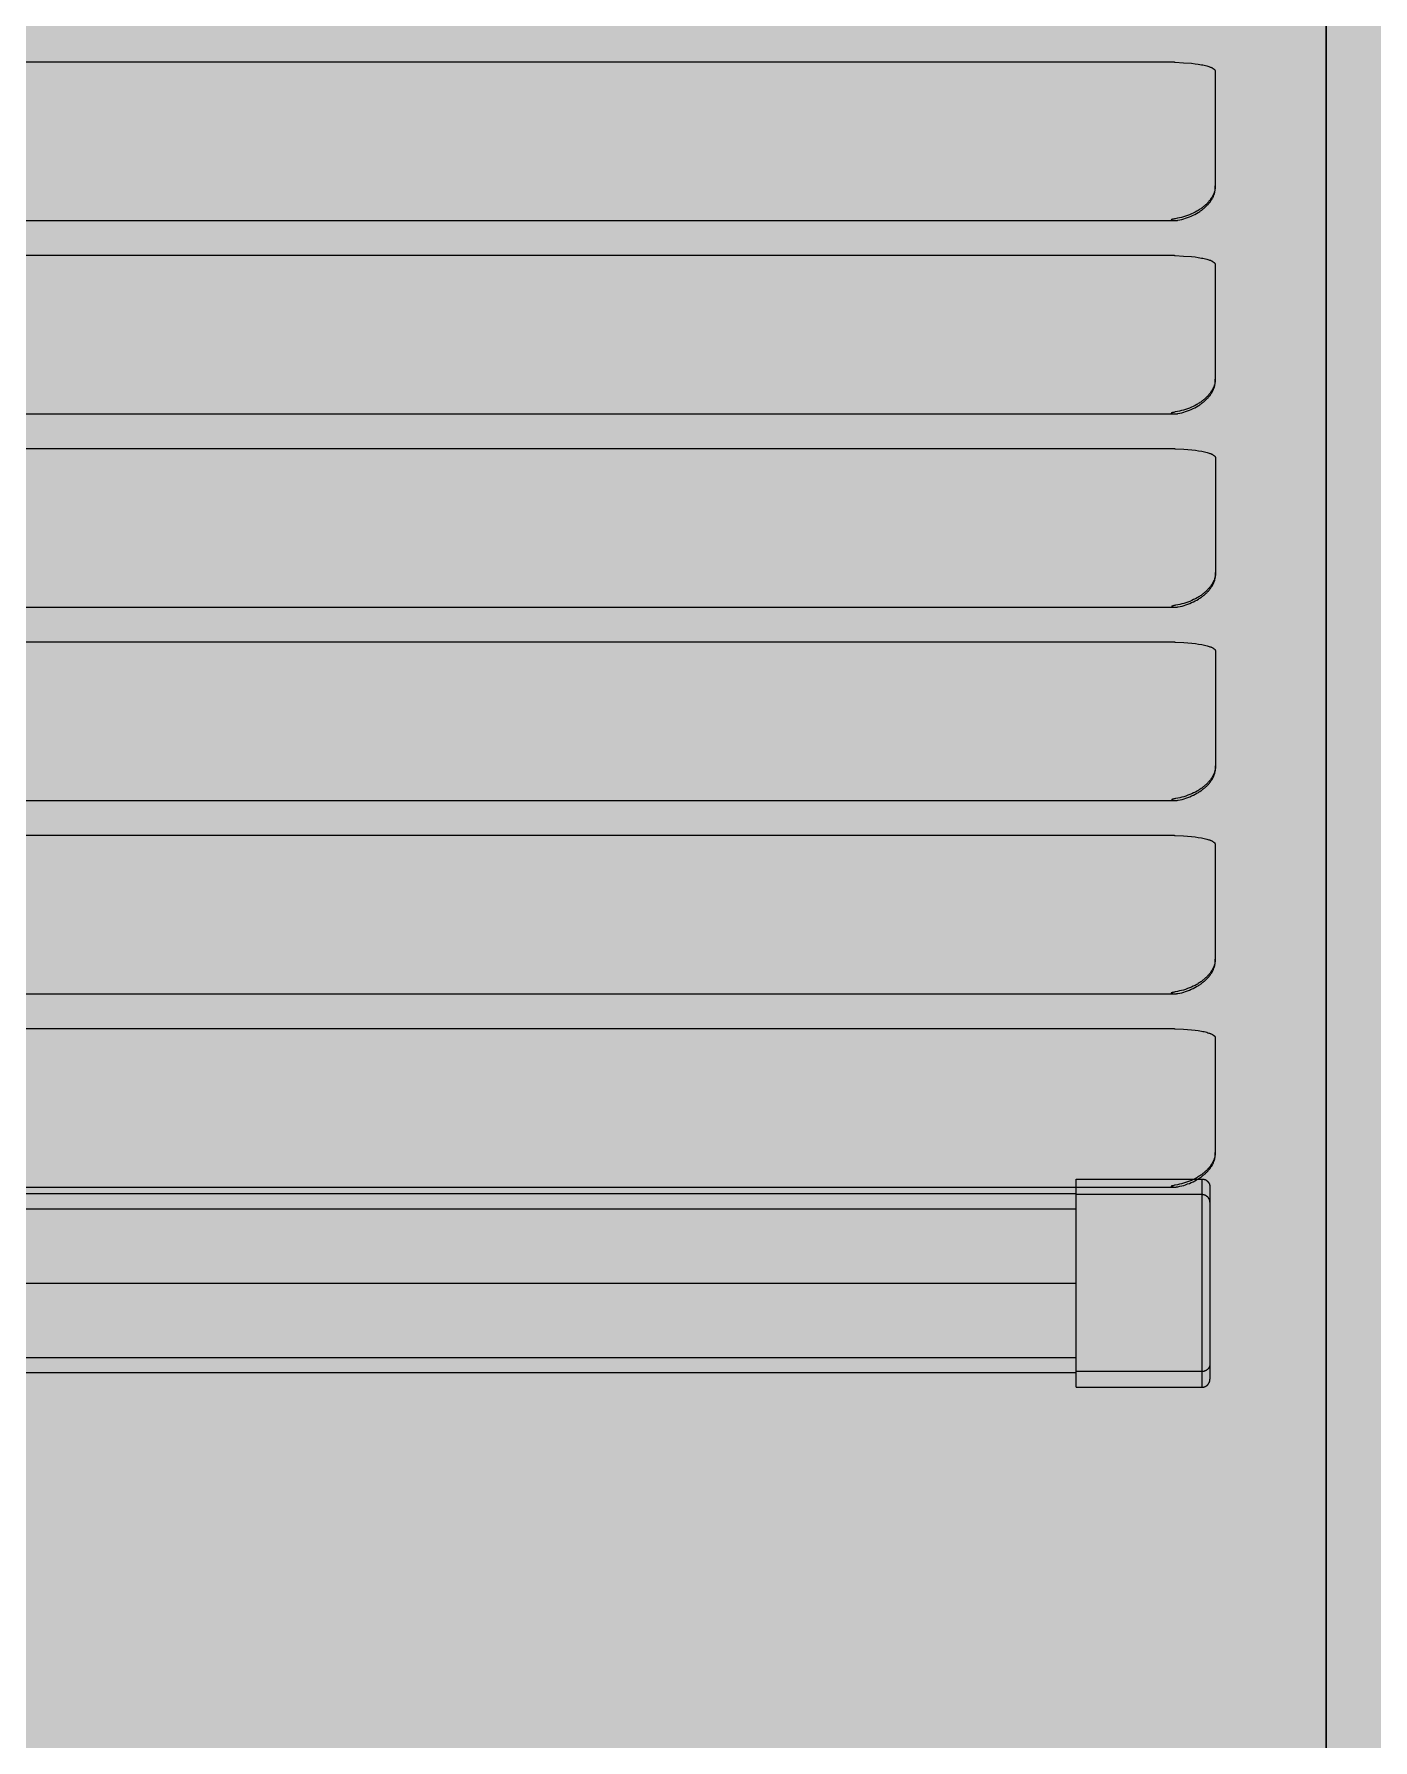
# Model space of a CAD drawing. Header units: millimetres. Extents: x 126 to 12547, y 1644 to 26714.
# Drawn here: x 1131.2 to 1217.8, y 25243.9 to 25354.2 of the extents above; entities that cross this region are included whole.
import ezdxf

# ---------------------------------------------------------------- set-up
doc = ezdxf.new("R2010")
doc.units = ezdxf.units.MM
doc.linetypes.add('CONTINUA', pattern=[0])
doc.layers.add('cono piramide', color=4, linetype='Continuous')
for name, color, linetype, lineweight in [('F_ARREDI_pareti', 1, 'Continuous', 0), ('F_INFISSI', 4, 'Continuous', 5), ('F_MINERAL WALL', 6, 'Continuous', 5), ('F_Tendaggio', 252, 'Continuous', 5), ('F_VETRO', 140, 'Continuous', 5)]:
    doc.layers.add(name, color=color, linetype=linetype, lineweight=lineweight)

# ---------------------------------------------------------------- blocks, each defined once
blk = doc.blocks.new('TENDAGGIO_infisso piccolo_prospetto_fronte')
at = {"layer": 'F_Tendaggio'}
for points in [[(734793.8, 513449.82), (734687.56, 513449.82)], [(734793.8, 513449.82), (734793.84, 513449.82), (734794.37, 513449.79), (734794.89, 513449.75), (734795.12, 513449.72), (734795.33, 513449.69), (734795.53, 513449.66), (734795.63, 513449.64), (734795.72, 513449.62), (734795.8, 513449.6), (734795.88, 513449.58), (734795.95, 513449.56), (734796.02, 513449.54), (734796.06, 513449.53), (734796.09, 513449.51), (734796.12, 513449.5), (734796.15, 513449.49), (734796.17, 513449.48), (734796.2, 513449.47), (734796.23, 513449.45), (734796.25, 513449.44), (734796.27, 513449.43), (734796.28, 513449.42), (734796.29, 513449.41), (734796.3, 513449.41), (734796.31, 513449.4), (734796.32, 513449.39), (734796.33, 513449.38), (734796.34, 513449.38), (734796.35, 513449.37), (734796.35, 513449.36), (734796.36, 513449.36), (734796.37, 513449.35), (734796.37, 513449.34), (734796.38, 513449.33), (734796.39, 513449.33), (734796.39, 513449.32), (734796.4, 513449.31), (734796.4, 513449.31), (734796.4, 513449.31), (734796.41, 513449.3), (734796.41, 513449.3), (734796.41, 513449.29), (734796.41, 513449.29), (734796.41, 513449.29), (734796.42, 513449.28), (734796.42, 513449.28), (734796.42, 513449.27), (734796.42, 513449.27), (734796.42, 513449.27), (734796.42, 513449.26), (734796.42, 513449.26), (734796.43, 513449.26), (734796.43, 513449.25), (734796.43, 513449.25), (734796.43, 513449.24), (734796.43, 513449.24), (734796.43, 513449.24), (734796.43, 513449.23), (734796.43, 513449.23), (734796.43, 513449.22), (734796.43, 513449.22), (734796.43, 513449.22), (734796.43, 513449.21), (734796.43, 513449.21), (734796.43, 513441.86), (734796.43, 513441.82), (734796.43, 513441.77), (734796.43, 513441.73), (734796.42, 513441.68), (734796.42, 513441.64), (734796.41, 513441.6), (734796.4, 513441.55), (734796.39, 513441.51), (734796.37, 513441.47), (734796.36, 513441.42), (734796.35, 513441.38), (734796.33, 513441.34), (734796.31, 513441.29), (734796.29, 513441.25), (734796.27, 513441.21), (734796.25, 513441.16), (734796.23, 513441.12), (734796.2, 513441.08), (734796.17, 513441.04), (734796.15, 513441), (734796.12, 513440.95), (734796.09, 513440.91), (734796.06, 513440.87), (734796.02, 513440.83), (734795.99, 513440.79), (734795.95, 513440.75), (734795.92, 513440.71), (734795.88, 513440.67), (734795.84, 513440.63), (734795.8, 513440.6), (734795.76, 513440.56), (734795.72, 513440.52), (734795.67, 513440.49), (734795.63, 513440.45), (734795.58, 513440.41), (734795.53, 513440.38), (734795.49, 513440.34), (734795.44, 513440.31), (734795.39, 513440.28), (734795.33, 513440.24), (734795.28, 513440.21), (734795.23, 513440.18), (734795.12, 513440.12), (734795, 513440.06), (734794.89, 513440.01), (734794.76, 513439.96), (734794.63, 513439.91), (734794.51, 513439.86), (734794.38, 513439.82), (734794.24, 513439.79), (734794.11, 513439.75), (734793.98, 513439.73), (734793.84, 513439.7)], [(734793.58, 513439.62), (734793.58, 513439.62), (734793.58, 513439.62), (734793.58, 513439.62), (734793.58, 513439.62), (734793.58, 513439.62), (734793.58, 513439.62), (734793.58, 513439.62), (734793.58, 513439.62), (734793.58, 513439.62), (734793.58, 513439.62), (734793.58, 513439.62), (734793.58, 513439.62), (734793.58, 513439.62), (734793.58, 513439.62), (734793.58, 513439.62), (734793.58, 513439.62), (734793.58, 513439.62), (734793.58, 513439.61), (734793.58, 513439.61), (734793.58, 513439.61), (734793.58, 513439.61), (734793.58, 513439.61), (734793.58, 513439.61), (734793.58, 513439.61), (734793.58, 513439.61), (734793.58, 513439.61), (734793.58, 513439.61), (734793.58, 513439.61), (734793.58, 513439.61), (734793.58, 513439.61), (734793.58, 513439.61), (734793.59, 513439.61), (734793.59, 513439.61), (734793.59, 513439.61), (734793.59, 513439.61), (734793.59, 513439.61), (734793.59, 513439.61), (734793.59, 513439.61), (734793.59, 513439.61), (734793.59, 513439.61), (734793.59, 513439.61), (734793.59, 513439.61), (734793.59, 513439.61), (734793.59, 513439.61), (734793.59, 513439.61), (734793.59, 513439.6), (734793.59, 513439.6), (734793.6, 513439.6), (734793.6, 513439.6), (734793.6, 513439.6), (734793.6, 513439.6), (734793.61, 513439.6), (734793.63, 513439.59), (734793.64, 513439.59), (734793.65, 513439.59), (734793.66, 513439.59), (734793.68, 513439.58), (734793.69, 513439.58), (734793.73, 513439.58), (734793.75, 513439.58), (734793.78, 513439.58), (734793.8, 513439.58), (734793.83, 513439.58), (734793.85, 513439.58), (734793.88, 513439.58), (734793.9, 513439.58), (734793.93, 513439.58), (734793.95, 513439.59), (734793.98, 513439.59), (734794, 513439.6), (734794.13, 513439.62), (734794.26, 513439.65), (734794.39, 513439.69), (734794.51, 513439.73), (734794.64, 513439.77), (734794.76, 513439.82), (734794.88, 513439.87), (734795, 513439.93), (734795.11, 513439.98), (734795.22, 513440.04), (734795.32, 513440.1), (734795.37, 513440.13), (734795.42, 513440.16), (734795.47, 513440.2), (734795.52, 513440.23), (734795.56, 513440.26), (734795.61, 513440.3), (734795.65, 513440.33), (734795.69, 513440.37), (734795.74, 513440.4), (734795.78, 513440.44), (734795.82, 513440.48), (734795.85, 513440.51), (734795.89, 513440.55), (734795.93, 513440.59), (734795.96, 513440.63), (734796, 513440.66), (734796.03, 513440.7), (734796.06, 513440.74), (734796.09, 513440.78), (734796.12, 513440.82), (734796.15, 513440.86), (734796.17, 513440.9), (734796.2, 513440.94), (734796.22, 513440.98), (734796.25, 513441.02), (734796.27, 513441.06), (734796.29, 513441.1), (734796.31, 513441.15), (734796.32, 513441.19), (734796.34, 513441.23), (734796.35, 513441.27), (734796.37, 513441.31), (734796.38, 513441.35), (734796.39, 513441.39), (734796.4, 513441.43), (734796.41, 513441.48), (734796.42, 513441.52), (734796.42, 513441.56), (734796.43, 513441.6), (734796.43, 513441.64), (734796.43, 513441.68), (734796.43, 513441.82)], [(734793.84, 513439.7), (734793.79, 513439.69), (734793.74, 513439.68), (734793.7, 513439.67), (734793.67, 513439.67), (734793.65, 513439.66), (734793.64, 513439.65), (734793.63, 513439.65), (734793.62, 513439.65), (734793.62, 513439.65), (734793.61, 513439.64), (734793.61, 513439.64), (734793.61, 513439.64), (734793.6, 513439.64), (734793.6, 513439.64), (734793.6, 513439.64), (734793.6, 513439.64), (734793.59, 513439.63), (734793.59, 513439.63), (734793.59, 513439.63), (734793.59, 513439.63), (734793.59, 513439.63), (734793.59, 513439.63), (734793.59, 513439.63), (734793.59, 513439.63), (734793.59, 513439.63), (734793.59, 513439.63), (734793.59, 513439.63), (734793.59, 513439.63), (734793.59, 513439.63), (734793.59, 513439.63), (734793.58, 513439.63), (734793.58, 513439.63), (734793.58, 513439.63), (734793.58, 513439.62), (734793.58, 513439.62), (734793.58, 513439.62), (734793.58, 513439.62), (734793.58, 513439.62), (734793.58, 513439.62), (734793.58, 513439.62), (734793.58, 513439.62), (734793.58, 513439.62), (734793.58, 513439.62), (734793.58, 513439.62), (734793.58, 513439.62), (734793.58, 513439.62), (734793.58, 513439.62), (734793.58, 513439.62), (734793.58, 513439.62), (734793.58, 513439.62), (734793.58, 513439.62), (734793.58, 513439.62), (734793.58, 513439.62), (734793.58, 513439.62), (734793.58, 513439.62), (734793.58, 513439.62)], [(734687.45, 513439.58), (734793.8, 513439.58)], [(734793.8, 513437.32), (734687.56, 513437.32)], [(734793.8, 513437.32), (734793.84, 513437.32), (734794.37, 513437.29), (734794.89, 513437.25), (734795.12, 513437.23), (734795.33, 513437.2), (734795.53, 513437.16), (734795.63, 513437.14), (734795.72, 513437.13), (734795.8, 513437.11), (734795.88, 513437.09), (734795.95, 513437.06), (734796.02, 513437.04), (734796.06, 513437.03), (734796.09, 513437.02), (734796.12, 513437.01), (734796.15, 513436.99), (734796.17, 513436.98), (734796.2, 513436.97), (734796.23, 513436.95), (734796.25, 513436.94), (734796.27, 513436.93), (734796.28, 513436.92), (734796.29, 513436.91), (734796.3, 513436.91), (734796.31, 513436.9), (734796.32, 513436.89), (734796.33, 513436.89), (734796.34, 513436.88), (734796.35, 513436.87), (734796.35, 513436.87), (734796.36, 513436.86), (734796.37, 513436.85), (734796.37, 513436.84), (734796.38, 513436.84), (734796.39, 513436.83), (734796.39, 513436.82), (734796.4, 513436.82), (734796.4, 513436.81), (734796.4, 513436.81), (734796.41, 513436.8), (734796.41, 513436.8), (734796.41, 513436.8), (734796.41, 513436.79), (734796.41, 513436.79), (734796.42, 513436.79), (734796.42, 513436.78), (734796.42, 513436.78), (734796.42, 513436.77), (734796.42, 513436.77), (734796.42, 513436.77), (734796.42, 513436.76), (734796.43, 513436.76), (734796.43, 513436.75), (734796.43, 513436.75), (734796.43, 513436.75), (734796.43, 513436.74), (734796.43, 513436.74), (734796.43, 513436.74), (734796.43, 513436.73), (734796.43, 513436.73), (734796.43, 513436.72), (734796.43, 513436.72), (734796.43, 513436.72), (734796.43, 513436.71), (734796.43, 513429.36), (734796.43, 513429.32), (734796.43, 513429.27), (734796.43, 513429.23), (734796.42, 513429.19), (734796.42, 513429.14), (734796.41, 513429.1), (734796.4, 513429.06), (734796.39, 513429.01), (734796.37, 513428.97), (734796.36, 513428.93), (734796.35, 513428.88), (734796.33, 513428.84), (734796.31, 513428.8), (734796.29, 513428.75), (734796.27, 513428.71), (734796.25, 513428.67), (734796.23, 513428.62), (734796.2, 513428.58), (734796.17, 513428.54), (734796.15, 513428.5), (734796.12, 513428.46), (734796.09, 513428.42), (734796.06, 513428.37), (734796.02, 513428.33), (734795.99, 513428.29), (734795.95, 513428.25), (734795.92, 513428.21), (734795.88, 513428.18), (734795.84, 513428.14), (734795.8, 513428.1), (734795.76, 513428.06), (734795.72, 513428.02), (734795.67, 513427.99), (734795.63, 513427.95), (734795.58, 513427.92), (734795.53, 513427.88), (734795.49, 513427.85), (734795.44, 513427.81), (734795.39, 513427.78), (734795.33, 513427.75), (734795.28, 513427.72), (734795.23, 513427.68), (734795.12, 513427.62), (734795, 513427.57), (734794.89, 513427.51), (734794.76, 513427.46), (734794.63, 513427.41), (734794.51, 513427.37), (734794.38, 513427.33), (734794.24, 513427.29), (734794.11, 513427.26), (734793.98, 513427.23), (734793.84, 513427.21)], [(734793.58, 513427.12), (734793.58, 513427.12), (734793.58, 513427.12), (734793.58, 513427.12), (734793.58, 513427.12), (734793.58, 513427.12), (734793.58, 513427.12), (734793.58, 513427.12), (734793.58, 513427.12), (734793.58, 513427.12), (734793.58, 513427.12), (734793.58, 513427.12), (734793.58, 513427.12), (734793.58, 513427.12), (734793.58, 513427.12), (734793.58, 513427.12), (734793.58, 513427.12), (734793.58, 513427.12), (734793.58, 513427.12), (734793.58, 513427.12), (734793.58, 513427.12), (734793.58, 513427.12), (734793.58, 513427.12), (734793.58, 513427.12), (734793.58, 513427.12), (734793.58, 513427.12), (734793.58, 513427.12), (734793.58, 513427.12), (734793.58, 513427.11), (734793.58, 513427.11), (734793.58, 513427.11), (734793.58, 513427.11), (734793.59, 513427.11), (734793.59, 513427.11), (734793.59, 513427.11), (734793.59, 513427.11), (734793.59, 513427.11), (734793.59, 513427.11), (734793.59, 513427.11), (734793.59, 513427.11), (734793.59, 513427.11), (734793.59, 513427.11), (734793.59, 513427.11), (734793.59, 513427.11), (734793.59, 513427.11), (734793.59, 513427.11), (734793.59, 513427.11), (734793.59, 513427.11), (734793.6, 513427.11), (734793.6, 513427.11), (734793.6, 513427.1), (734793.6, 513427.1), (734793.61, 513427.1), (734793.63, 513427.1), (734793.64, 513427.09), (734793.65, 513427.09), (734793.66, 513427.09), (734793.68, 513427.09), (734793.69, 513427.09), (734793.73, 513427.08), (734793.75, 513427.08), (734793.78, 513427.08), (734793.8, 513427.08), (734793.83, 513427.08), (734793.85, 513427.08), (734793.88, 513427.08), (734793.9, 513427.08), (734793.93, 513427.09), (734793.95, 513427.09), (734793.98, 513427.09), (734794, 513427.1), (734794.13, 513427.13), (734794.26, 513427.16), (734794.39, 513427.19), (734794.51, 513427.23), (734794.64, 513427.28), (734794.76, 513427.32), (734794.88, 513427.37), (734795, 513427.43), (734795.11, 513427.48), (734795.22, 513427.54), (734795.32, 513427.6), (734795.37, 513427.63), (734795.42, 513427.67), (734795.47, 513427.7), (734795.52, 513427.73), (734795.56, 513427.77), (734795.61, 513427.8), (734795.65, 513427.83), (734795.69, 513427.87), (734795.74, 513427.91), (734795.78, 513427.94), (734795.82, 513427.98), (734795.85, 513428.02), (734795.89, 513428.05), (734795.93, 513428.09), (734795.96, 513428.13), (734796, 513428.17), (734796.03, 513428.21), (734796.06, 513428.24), (734796.09, 513428.28), (734796.12, 513428.32), (734796.15, 513428.36), (734796.17, 513428.4), (734796.2, 513428.44), (734796.22, 513428.48), (734796.25, 513428.53), (734796.27, 513428.57), (734796.29, 513428.61), (734796.31, 513428.65), (734796.32, 513428.69), (734796.34, 513428.73), (734796.35, 513428.77), (734796.37, 513428.81), (734796.38, 513428.85), (734796.39, 513428.9), (734796.4, 513428.94), (734796.41, 513428.98), (734796.42, 513429.02), (734796.42, 513429.06), (734796.43, 513429.1), (734796.43, 513429.14), (734796.43, 513429.19), (734796.43, 513429.32)], [(734687.45, 513427.08), (734793.8, 513427.08)], [(734793.84, 513427.21), (734793.79, 513427.19), (734793.74, 513427.18), (734793.7, 513427.17), (734793.67, 513427.17), (734793.65, 513427.16), (734793.64, 513427.16), (734793.63, 513427.15), (734793.62, 513427.15), (734793.62, 513427.15), (734793.61, 513427.15), (734793.61, 513427.15), (734793.61, 513427.14), (734793.6, 513427.14), (734793.6, 513427.14), (734793.6, 513427.14), (734793.6, 513427.14), (734793.59, 513427.14), (734793.59, 513427.14), (734793.59, 513427.14), (734793.59, 513427.13), (734793.59, 513427.13), (734793.59, 513427.13), (734793.59, 513427.13), (734793.59, 513427.13), (734793.59, 513427.13), (734793.59, 513427.13), (734793.59, 513427.13), (734793.59, 513427.13), (734793.59, 513427.13), (734793.59, 513427.13), (734793.58, 513427.13), (734793.58, 513427.13), (734793.58, 513427.13), (734793.58, 513427.13), (734793.58, 513427.13), (734793.58, 513427.13), (734793.58, 513427.13), (734793.58, 513427.13), (734793.58, 513427.13), (734793.58, 513427.13), (734793.58, 513427.13), (734793.58, 513427.13), (734793.58, 513427.13), (734793.58, 513427.12), (734793.58, 513427.12), (734793.58, 513427.12), (734793.58, 513427.12), (734793.58, 513427.12), (734793.58, 513427.12), (734793.58, 513427.12), (734793.58, 513427.12), (734793.58, 513427.12), (734793.58, 513427.12), (734793.58, 513427.12), (734793.58, 513427.12), (734793.58, 513427.12)], [(734793.82, 513424.82), (734687.58, 513424.82)], [(734793.82, 513424.82), (734793.86, 513424.82), (734794.39, 513424.8), (734794.91, 513424.75), (734795.14, 513424.73), (734795.35, 513424.7), (734795.55, 513424.67), (734795.65, 513424.65), (734795.74, 513424.63), (734795.82, 513424.61), (734795.9, 513424.59), (734795.97, 513424.57), (734796.04, 513424.54), (734796.08, 513424.53), (734796.11, 513424.52), (734796.14, 513424.51), (734796.17, 513424.5), (734796.19, 513424.48), (734796.22, 513424.47), (734796.25, 513424.46), (734796.27, 513424.44), (734796.29, 513424.43), (734796.3, 513424.42), (734796.31, 513424.42), (734796.32, 513424.41), (734796.33, 513424.4), (734796.34, 513424.4), (734796.35, 513424.39), (734796.36, 513424.38), (734796.37, 513424.38), (734796.37, 513424.37), (734796.38, 513424.36), (734796.39, 513424.35), (734796.4, 513424.35), (734796.4, 513424.34), (734796.41, 513424.33), (734796.41, 513424.33), (734796.42, 513424.32), (734796.42, 513424.31), (734796.42, 513424.31), (734796.43, 513424.31), (734796.43, 513424.3), (734796.43, 513424.3), (734796.43, 513424.3), (734796.43, 513424.29), (734796.44, 513424.29), (734796.44, 513424.28), (734796.44, 513424.28), (734796.44, 513424.28), (734796.44, 513424.27), (734796.44, 513424.27), (734796.45, 513424.26), (734796.45, 513424.26), (734796.45, 513424.26), (734796.45, 513424.25), (734796.45, 513424.25), (734796.45, 513424.25), (734796.45, 513424.24), (734796.45, 513424.24), (734796.45, 513424.23), (734796.45, 513424.23), (734796.45, 513424.23), (734796.45, 513424.22), (734796.45, 513424.22), (734796.45, 513424.21), (734796.45, 513416.86), (734796.45, 513416.82), (734796.45, 513416.78), (734796.45, 513416.73), (734796.44, 513416.69), (734796.44, 513416.65), (734796.43, 513416.6), (734796.42, 513416.56), (734796.41, 513416.51), (734796.4, 513416.47), (734796.38, 513416.43), (734796.37, 513416.38), (734796.35, 513416.34), (734796.33, 513416.3), (734796.31, 513416.26), (734796.29, 513416.21), (734796.27, 513416.17), (734796.25, 513416.13), (734796.22, 513416.08), (734796.2, 513416.04), (734796.17, 513416), (734796.14, 513415.96), (734796.11, 513415.92), (734796.08, 513415.88), (734796.04, 513415.84), (734796.01, 513415.8), (734795.97, 513415.76), (734795.94, 513415.72), (734795.9, 513415.68), (734795.86, 513415.64), (734795.82, 513415.6), (734795.78, 513415.56), (734795.74, 513415.53), (734795.69, 513415.49), (734795.65, 513415.45), (734795.6, 513415.42), (734795.55, 513415.38), (734795.51, 513415.35), (734795.46, 513415.32), (734795.41, 513415.28), (734795.36, 513415.25), (734795.3, 513415.22), (734795.25, 513415.19), (734795.14, 513415.13), (734795.03, 513415.07), (734794.91, 513415.02), (734794.78, 513414.96), (734794.65, 513414.91), (734794.53, 513414.87), (734794.4, 513414.83), (734794.26, 513414.79), (734794.13, 513414.76), (734794, 513414.73), (734793.86, 513414.71)], [(734793.6, 513414.62), (734793.6, 513414.62), (734793.6, 513414.62), (734793.6, 513414.62), (734793.6, 513414.62), (734793.6, 513414.62), (734793.6, 513414.62), (734793.6, 513414.62), (734793.6, 513414.62), (734793.6, 513414.62), (734793.6, 513414.62), (734793.6, 513414.62), (734793.6, 513414.62), (734793.6, 513414.62), (734793.6, 513414.62), (734793.6, 513414.62), (734793.6, 513414.62), (734793.6, 513414.62), (734793.6, 513414.62), (734793.6, 513414.62), (734793.6, 513414.62), (734793.6, 513414.62), (734793.6, 513414.62), (734793.6, 513414.62), (734793.6, 513414.62), (734793.6, 513414.62), (734793.6, 513414.62), (734793.6, 513414.62), (734793.6, 513414.62), (734793.6, 513414.62), (734793.61, 513414.62), (734793.61, 513414.62), (734793.61, 513414.62), (734793.61, 513414.62), (734793.61, 513414.62), (734793.61, 513414.62), (734793.61, 513414.61), (734793.61, 513414.61), (734793.61, 513414.61), (734793.61, 513414.61), (734793.61, 513414.61), (734793.61, 513414.61), (734793.61, 513414.61), (734793.61, 513414.61), (734793.61, 513414.61), (734793.61, 513414.61), (734793.61, 513414.61), (734793.62, 513414.61), (734793.62, 513414.61), (734793.62, 513414.61), (734793.62, 513414.61), (734793.62, 513414.61), (734793.63, 513414.6), (734793.65, 513414.6), (734793.66, 513414.6), (734793.67, 513414.59), (734793.68, 513414.59), (734793.7, 513414.59), (734793.71, 513414.59), (734793.75, 513414.58), (734793.77, 513414.58), (734793.8, 513414.58), (734793.82, 513414.58), (734793.85, 513414.58), (734793.87, 513414.58), (734793.9, 513414.58), (734793.92, 513414.59), (734793.95, 513414.59), (734793.97, 513414.59), (734794, 513414.6), (734794.02, 513414.6), (734794.15, 513414.63), (734794.28, 513414.66), (734794.41, 513414.7), (734794.53, 513414.73), (734794.66, 513414.78), (734794.78, 513414.83), (734794.9, 513414.88), (734795.02, 513414.93), (734795.13, 513414.99), (734795.24, 513415.04), (734795.34, 513415.11), (734795.39, 513415.14), (734795.44, 513415.17), (734795.49, 513415.2), (734795.54, 513415.23), (734795.58, 513415.27), (734795.63, 513415.3), (734795.67, 513415.34), (734795.71, 513415.37), (734795.76, 513415.41), (734795.8, 513415.45), (734795.84, 513415.48), (734795.88, 513415.52), (734795.91, 513415.56), (734795.95, 513415.59), (734795.98, 513415.63), (734796.02, 513415.67), (734796.05, 513415.71), (734796.08, 513415.75), (734796.11, 513415.79), (734796.14, 513415.83), (734796.17, 513415.87), (734796.19, 513415.91), (734796.22, 513415.95), (734796.24, 513415.99), (734796.27, 513416.03), (734796.29, 513416.07), (734796.31, 513416.11), (734796.33, 513416.15), (734796.34, 513416.19), (734796.36, 513416.23), (734796.37, 513416.27), (734796.39, 513416.32), (734796.4, 513416.36), (734796.41, 513416.4), (734796.42, 513416.44), (734796.43, 513416.48), (734796.44, 513416.52), (734796.44, 513416.56), (734796.45, 513416.61), (734796.45, 513416.65), (734796.45, 513416.69), (734796.45, 513416.82)], [(734687.47, 513414.58), (734793.82, 513414.58)], [(734793.86, 513414.71), (734793.81, 513414.7), (734793.76, 513414.69), (734793.72, 513414.68), (734793.69, 513414.67), (734793.67, 513414.66), (734793.66, 513414.66), (734793.65, 513414.66), (734793.65, 513414.65), (734793.64, 513414.65), (734793.63, 513414.65), (734793.63, 513414.65), (734793.63, 513414.65), (734793.62, 513414.64), (734793.62, 513414.64), (734793.62, 513414.64), (734793.62, 513414.64), (734793.61, 513414.64), (734793.61, 513414.64), (734793.61, 513414.64), (734793.61, 513414.64), (734793.61, 513414.64), (734793.61, 513414.64), (734793.61, 513414.64), (734793.61, 513414.63), (734793.61, 513414.63), (734793.61, 513414.63), (734793.61, 513414.63), (734793.61, 513414.63), (734793.61, 513414.63), (734793.61, 513414.63), (734793.61, 513414.63), (734793.61, 513414.63), (734793.6, 513414.63), (734793.6, 513414.63), (734793.6, 513414.63), (734793.6, 513414.63), (734793.6, 513414.63), (734793.6, 513414.63), (734793.6, 513414.63), (734793.6, 513414.63), (734793.6, 513414.63), (734793.6, 513414.63), (734793.6, 513414.63), (734793.6, 513414.63), (734793.6, 513414.63), (734793.6, 513414.63), (734793.6, 513414.63), (734793.6, 513414.63), (734793.6, 513414.63), (734793.6, 513414.63), (734793.6, 513414.63), (734793.6, 513414.63), (734793.6, 513414.62), (734793.6, 513414.62), (734793.6, 513414.62), (734793.6, 513414.62)], [(734793.82, 513412.33), (734687.58, 513412.33)], [(734793.82, 513412.33), (734793.86, 513412.32), (734794.39, 513412.3), (734794.91, 513412.26), (734795.14, 513412.23), (734795.35, 513412.2), (734795.55, 513412.17), (734795.65, 513412.15), (734795.74, 513412.13), (734795.82, 513412.11), (734795.9, 513412.09), (734795.97, 513412.07), (734796.04, 513412.05), (734796.08, 513412.03), (734796.11, 513412.02), (734796.14, 513412.01), (734796.17, 513412), (734796.19, 513411.99), (734796.22, 513411.97), (734796.25, 513411.96), (734796.27, 513411.95), (734796.29, 513411.93), (734796.3, 513411.93), (734796.31, 513411.92), (734796.32, 513411.91), (734796.33, 513411.91), (734796.34, 513411.9), (734796.35, 513411.89), (734796.36, 513411.89), (734796.37, 513411.88), (734796.37, 513411.87), (734796.38, 513411.86), (734796.39, 513411.86), (734796.4, 513411.85), (734796.4, 513411.84), (734796.41, 513411.84), (734796.41, 513411.83), (734796.42, 513411.82), (734796.42, 513411.82), (734796.42, 513411.81), (734796.43, 513411.81), (734796.43, 513411.81), (734796.43, 513411.8), (734796.43, 513411.8), (734796.43, 513411.79), (734796.44, 513411.79), (734796.44, 513411.79), (734796.44, 513411.78), (734796.44, 513411.78), (734796.44, 513411.78), (734796.44, 513411.77), (734796.45, 513411.77), (734796.45, 513411.76), (734796.45, 513411.76), (734796.45, 513411.76), (734796.45, 513411.75), (734796.45, 513411.75), (734796.45, 513411.74), (734796.45, 513411.74), (734796.45, 513411.74), (734796.45, 513411.73), (734796.45, 513411.73), (734796.45, 513411.72), (734796.45, 513411.72), (734796.45, 513411.72), (734796.45, 513404.37), (734796.45, 513404.32), (734796.45, 513404.28), (734796.45, 513404.24), (734796.44, 513404.19), (734796.44, 513404.15), (734796.43, 513404.1), (734796.42, 513404.06), (734796.41, 513404.02), (734796.4, 513403.97), (734796.38, 513403.93), (734796.37, 513403.89), (734796.35, 513403.84), (734796.33, 513403.8), (734796.31, 513403.76), (734796.29, 513403.71), (734796.27, 513403.67), (734796.25, 513403.63), (734796.22, 513403.59), (734796.2, 513403.55), (734796.17, 513403.5), (734796.14, 513403.46), (734796.11, 513403.42), (734796.08, 513403.38), (734796.04, 513403.34), (734796.01, 513403.3), (734795.97, 513403.26), (734795.94, 513403.22), (734795.9, 513403.18), (734795.86, 513403.14), (734795.82, 513403.1), (734795.78, 513403.07), (734795.74, 513403.03), (734795.69, 513402.99), (734795.65, 513402.96), (734795.6, 513402.92), (734795.55, 513402.89), (734795.51, 513402.85), (734795.46, 513402.82), (734795.41, 513402.79), (734795.36, 513402.75), (734795.3, 513402.72), (734795.25, 513402.69), (734795.14, 513402.63), (734795.03, 513402.57), (734794.91, 513402.52), (734794.78, 513402.47), (734794.65, 513402.42), (734794.53, 513402.37), (734794.4, 513402.33), (734794.26, 513402.29), (734794.13, 513402.26), (734794, 513402.23), (734793.86, 513402.21)], [(734793.6, 513402.13), (734793.6, 513402.13), (734793.6, 513402.13), (734793.6, 513402.13), (734793.6, 513402.13), (734793.6, 513402.13), (734793.6, 513402.13), (734793.6, 513402.12), (734793.6, 513402.12), (734793.6, 513402.12), (734793.6, 513402.12), (734793.6, 513402.12), (734793.6, 513402.12), (734793.6, 513402.12), (734793.6, 513402.12), (734793.6, 513402.12), (734793.6, 513402.12), (734793.6, 513402.12), (734793.6, 513402.12), (734793.6, 513402.12), (734793.6, 513402.12), (734793.6, 513402.12), (734793.6, 513402.12), (734793.6, 513402.12), (734793.6, 513402.12), (734793.6, 513402.12), (734793.6, 513402.12), (734793.6, 513402.12), (734793.6, 513402.12), (734793.6, 513402.12), (734793.61, 513402.12), (734793.61, 513402.12), (734793.61, 513402.12), (734793.61, 513402.12), (734793.61, 513402.12), (734793.61, 513402.12), (734793.61, 513402.12), (734793.61, 513402.12), (734793.61, 513402.12), (734793.61, 513402.12), (734793.61, 513402.12), (734793.61, 513402.11), (734793.61, 513402.11), (734793.61, 513402.11), (734793.61, 513402.11), (734793.61, 513402.11), (734793.61, 513402.11), (734793.62, 513402.11), (734793.62, 513402.11), (734793.62, 513402.11), (734793.62, 513402.11), (734793.62, 513402.11), (734793.63, 513402.1), (734793.65, 513402.1), (734793.66, 513402.1), (734793.67, 513402.1), (734793.68, 513402.09), (734793.7, 513402.09), (734793.71, 513402.09), (734793.75, 513402.09), (734793.77, 513402.09), (734793.8, 513402.08), (734793.82, 513402.08), (734793.85, 513402.08), (734793.87, 513402.09), (734793.9, 513402.09), (734793.92, 513402.09), (734793.95, 513402.09), (734793.97, 513402.09), (734794, 513402.1), (734794.02, 513402.1), (734794.15, 513402.13), (734794.28, 513402.16), (734794.41, 513402.2), (734794.53, 513402.24), (734794.66, 513402.28), (734794.78, 513402.33), (734794.9, 513402.38), (734795.02, 513402.43), (734795.13, 513402.49), (734795.24, 513402.55), (734795.34, 513402.61), (734795.39, 513402.64), (734795.44, 513402.67), (734795.49, 513402.7), (734795.54, 513402.74), (734795.58, 513402.77), (734795.63, 513402.81), (734795.67, 513402.84), (734795.71, 513402.88), (734795.76, 513402.91), (734795.8, 513402.95), (734795.84, 513402.98), (734795.88, 513403.02), (734795.91, 513403.06), (734795.95, 513403.1), (734795.98, 513403.13), (734796.02, 513403.17), (734796.05, 513403.21), (734796.08, 513403.25), (734796.11, 513403.29), (734796.14, 513403.33), (734796.17, 513403.37), (734796.19, 513403.41), (734796.22, 513403.45), (734796.24, 513403.49), (734796.27, 513403.53), (734796.29, 513403.57), (734796.31, 513403.61), (734796.33, 513403.65), (734796.34, 513403.69), (734796.36, 513403.74), (734796.37, 513403.78), (734796.39, 513403.82), (734796.4, 513403.86), (734796.41, 513403.9), (734796.42, 513403.94), (734796.43, 513403.98), (734796.44, 513404.03), (734796.44, 513404.07), (734796.45, 513404.11), (734796.45, 513404.15), (734796.45, 513404.19), (734796.45, 513404.32)], [(734793.86, 513402.21), (734793.81, 513402.2), (734793.76, 513402.19), (734793.72, 513402.18), (734793.69, 513402.17), (734793.67, 513402.17), (734793.66, 513402.16), (734793.65, 513402.16), (734793.65, 513402.16), (734793.64, 513402.15), (734793.63, 513402.15), (734793.63, 513402.15), (734793.63, 513402.15), (734793.62, 513402.15), (734793.62, 513402.15), (734793.62, 513402.14), (734793.62, 513402.14), (734793.61, 513402.14), (734793.61, 513402.14), (734793.61, 513402.14), (734793.61, 513402.14), (734793.61, 513402.14), (734793.61, 513402.14), (734793.61, 513402.14), (734793.61, 513402.14), (734793.61, 513402.14), (734793.61, 513402.14), (734793.61, 513402.14), (734793.61, 513402.14), (734793.61, 513402.14), (734793.61, 513402.13), (734793.61, 513402.13), (734793.61, 513402.13), (734793.6, 513402.13), (734793.6, 513402.13), (734793.6, 513402.13), (734793.6, 513402.13), (734793.6, 513402.13), (734793.6, 513402.13), (734793.6, 513402.13), (734793.6, 513402.13), (734793.6, 513402.13), (734793.6, 513402.13), (734793.6, 513402.13), (734793.6, 513402.13), (734793.6, 513402.13), (734793.6, 513402.13), (734793.6, 513402.13), (734793.6, 513402.13), (734793.6, 513402.13), (734793.6, 513402.13), (734793.6, 513402.13), (734793.6, 513402.13), (734793.6, 513402.13), (734793.6, 513402.13), (734793.6, 513402.13), (734793.6, 513402.13)], [(734687.47, 513402.08), (734793.82, 513402.08)], [(734793.8, 513399.83), (734687.56, 513399.83)], [(734793.8, 513399.83), (734793.84, 513399.83), (734794.37, 513399.8), (734794.89, 513399.76), (734795.12, 513399.73), (734795.33, 513399.7), (734795.53, 513399.67), (734795.63, 513399.65), (734795.72, 513399.63), (734795.8, 513399.61), (734795.88, 513399.59), (734795.95, 513399.57), (734796.02, 513399.55), (734796.06, 513399.54), (734796.09, 513399.53), (734796.12, 513399.51), (734796.15, 513399.5), (734796.17, 513399.49), (734796.2, 513399.48), (734796.23, 513399.46), (734796.25, 513399.45), (734796.27, 513399.44), (734796.28, 513399.43), (734796.29, 513399.42), (734796.3, 513399.42), (734796.31, 513399.41), (734796.32, 513399.4), (734796.33, 513399.4), (734796.34, 513399.39), (734796.35, 513399.38), (734796.35, 513399.37), (734796.36, 513399.37), (734796.37, 513399.36), (734796.37, 513399.35), (734796.38, 513399.35), (734796.39, 513399.34), (734796.39, 513399.33), (734796.4, 513399.32), (734796.4, 513399.32), (734796.4, 513399.32), (734796.41, 513399.31), (734796.41, 513399.31), (734796.41, 513399.3), (734796.41, 513399.3), (734796.41, 513399.3), (734796.42, 513399.29), (734796.42, 513399.29), (734796.42, 513399.29), (734796.42, 513399.28), (734796.42, 513399.28), (734796.42, 513399.27), (734796.42, 513399.27), (734796.43, 513399.27), (734796.43, 513399.26), (734796.43, 513399.26), (734796.43, 513399.25), (734796.43, 513399.25), (734796.43, 513399.25), (734796.43, 513399.24), (734796.43, 513399.24), (734796.43, 513399.24), (734796.43, 513399.23), (734796.43, 513399.23), (734796.43, 513399.22), (734796.43, 513399.22), (734796.43, 513391.87), (734796.43, 513391.83), (734796.43, 513391.78), (734796.43, 513391.74), (734796.42, 513391.69), (734796.42, 513391.65), (734796.41, 513391.61), (734796.4, 513391.56), (734796.39, 513391.52), (734796.37, 513391.48), (734796.36, 513391.43), (734796.35, 513391.39), (734796.33, 513391.35), (734796.31, 513391.3), (734796.29, 513391.26), (734796.27, 513391.22), (734796.25, 513391.17), (734796.23, 513391.13), (734796.2, 513391.09), (734796.17, 513391.05), (734796.15, 513391.01), (734796.12, 513390.96), (734796.09, 513390.92), (734796.06, 513390.88), (734796.02, 513390.84), (734795.99, 513390.8), (734795.95, 513390.76), (734795.92, 513390.72), (734795.88, 513390.68), (734795.84, 513390.65), (734795.8, 513390.61), (734795.76, 513390.57), (734795.72, 513390.53), (734795.67, 513390.5), (734795.63, 513390.46), (734795.58, 513390.42), (734795.53, 513390.39), (734795.49, 513390.35), (734795.44, 513390.32), (734795.39, 513390.29), (734795.33, 513390.26), (734795.28, 513390.22), (734795.23, 513390.19), (734795.12, 513390.13), (734795, 513390.07), (734794.89, 513390.02), (734794.76, 513389.97), (734794.63, 513389.92), (734794.51, 513389.87), (734794.38, 513389.83), (734794.24, 513389.8), (734794.11, 513389.77), (734793.98, 513389.74), (734793.84, 513389.71)], [(734793.58, 513389.63), (734793.58, 513389.63), (734793.58, 513389.63), (734793.58, 513389.63), (734793.58, 513389.63), (734793.58, 513389.63), (734793.58, 513389.63), (734793.58, 513389.63), (734793.58, 513389.63), (734793.58, 513389.63), (734793.58, 513389.63), (734793.58, 513389.63), (734793.58, 513389.63), (734793.58, 513389.63), (734793.58, 513389.63), (734793.58, 513389.63), (734793.58, 513389.63), (734793.58, 513389.63), (734793.58, 513389.63), (734793.58, 513389.63), (734793.58, 513389.62), (734793.58, 513389.62), (734793.58, 513389.62), (734793.58, 513389.62), (734793.58, 513389.62), (734793.58, 513389.62), (734793.58, 513389.62), (734793.58, 513389.62), (734793.58, 513389.62), (734793.58, 513389.62), (734793.58, 513389.62), (734793.58, 513389.62), (734793.59, 513389.62), (734793.59, 513389.62), (734793.59, 513389.62), (734793.59, 513389.62), (734793.59, 513389.62), (734793.59, 513389.62), (734793.59, 513389.62), (734793.59, 513389.62), (734793.59, 513389.62), (734793.59, 513389.62), (734793.59, 513389.62), (734793.59, 513389.62), (734793.59, 513389.62), (734793.59, 513389.62), (734793.59, 513389.61), (734793.59, 513389.61), (734793.6, 513389.61), (734793.6, 513389.61), (734793.6, 513389.61), (734793.6, 513389.61), (734793.61, 513389.61), (734793.63, 513389.6), (734793.64, 513389.6), (734793.65, 513389.6), (734793.66, 513389.6), (734793.68, 513389.59), (734793.69, 513389.59), (734793.73, 513389.59), (734793.75, 513389.59), (734793.78, 513389.59), (734793.8, 513389.59), (734793.83, 513389.59), (734793.85, 513389.59), (734793.88, 513389.59), (734793.9, 513389.59), (734793.93, 513389.59), (734793.95, 513389.6), (734793.98, 513389.6), (734794, 513389.61), (734794.13, 513389.63), (734794.26, 513389.66), (734794.39, 513389.7), (734794.51, 513389.74), (734794.64, 513389.78), (734794.76, 513389.83), (734794.88, 513389.88), (734795, 513389.94), (734795.11, 513389.99), (734795.22, 513390.05), (734795.32, 513390.11), (734795.37, 513390.14), (734795.42, 513390.17), (734795.47, 513390.21), (734795.52, 513390.24), (734795.56, 513390.27), (734795.61, 513390.31), (734795.65, 513390.34), (734795.69, 513390.38), (734795.74, 513390.41), (734795.78, 513390.45), (734795.82, 513390.49), (734795.85, 513390.52), (734795.89, 513390.56), (734795.93, 513390.6), (734795.96, 513390.64), (734796, 513390.67), (734796.03, 513390.71), (734796.06, 513390.75), (734796.09, 513390.79), (734796.12, 513390.83), (734796.15, 513390.87), (734796.17, 513390.91), (734796.2, 513390.95), (734796.22, 513390.99), (734796.25, 513391.03), (734796.27, 513391.07), (734796.29, 513391.12), (734796.31, 513391.16), (734796.32, 513391.2), (734796.34, 513391.24), (734796.35, 513391.28), (734796.37, 513391.32), (734796.38, 513391.36), (734796.39, 513391.4), (734796.4, 513391.45), (734796.41, 513391.49), (734796.42, 513391.53), (734796.42, 513391.57), (734796.43, 513391.61), (734796.43, 513391.65), (734796.43, 513391.69), (734796.43, 513391.83)], [(734687.45, 513389.59), (734793.8, 513389.59)], [(734793.84, 513389.71), (734793.79, 513389.7), (734793.74, 513389.69), (734793.7, 513389.68), (734793.67, 513389.68), (734793.65, 513389.67), (734793.64, 513389.66), (734793.63, 513389.66), (734793.62, 513389.66), (734793.62, 513389.66), (734793.61, 513389.65), (734793.61, 513389.65), (734793.61, 513389.65), (734793.6, 513389.65), (734793.6, 513389.65), (734793.6, 513389.65), (734793.6, 513389.65), (734793.59, 513389.64), (734793.59, 513389.64), (734793.59, 513389.64), (734793.59, 513389.64), (734793.59, 513389.64), (734793.59, 513389.64), (734793.59, 513389.64), (734793.59, 513389.64), (734793.59, 513389.64), (734793.59, 513389.64), (734793.59, 513389.64), (734793.59, 513389.64), (734793.59, 513389.64), (734793.59, 513389.64), (734793.58, 513389.64), (734793.58, 513389.64), (734793.58, 513389.64), (734793.58, 513389.64), (734793.58, 513389.63), (734793.58, 513389.63), (734793.58, 513389.63), (734793.58, 513389.63), (734793.58, 513389.63), (734793.58, 513389.63), (734793.58, 513389.63), (734793.58, 513389.63), (734793.58, 513389.63), (734793.58, 513389.63), (734793.58, 513389.63), (734793.58, 513389.63), (734793.58, 513389.63), (734793.58, 513389.63), (734793.58, 513389.63), (734793.58, 513389.63), (734793.58, 513389.63), (734793.58, 513389.63), (734793.58, 513389.63), (734793.58, 513389.63), (734793.58, 513389.63), (734793.58, 513389.63)], [(734793.8, 513387.33), (734687.56, 513387.33)], [(734793.8, 513387.33), (734793.84, 513387.33), (734794.37, 513387.3), (734794.89, 513387.26), (734795.12, 513387.24), (734795.33, 513387.21), (734795.53, 513387.17), (734795.63, 513387.15), (734795.72, 513387.14), (734795.8, 513387.12), (734795.88, 513387.1), (734795.95, 513387.07), (734796.02, 513387.05), (734796.06, 513387.04), (734796.09, 513387.03), (734796.12, 513387.02), (734796.15, 513387), (734796.17, 513386.99), (734796.2, 513386.98), (734796.23, 513386.96), (734796.25, 513386.95), (734796.27, 513386.94), (734796.28, 513386.93), (734796.29, 513386.93), (734796.3, 513386.92), (734796.31, 513386.91), (734796.32, 513386.9), (734796.33, 513386.9), (734796.34, 513386.89), (734796.35, 513386.88), (734796.35, 513386.88), (734796.36, 513386.87), (734796.37, 513386.86), (734796.37, 513386.85), (734796.38, 513386.85), (734796.39, 513386.84), (734796.39, 513386.83), (734796.4, 513386.83), (734796.4, 513386.82), (734796.4, 513386.82), (734796.41, 513386.81), (734796.41, 513386.81), (734796.41, 513386.81), (734796.41, 513386.8), (734796.41, 513386.8), (734796.42, 513386.8), (734796.42, 513386.79), (734796.42, 513386.79), (734796.42, 513386.78), (734796.42, 513386.78), (734796.42, 513386.78), (734796.42, 513386.77), (734796.43, 513386.77), (734796.43, 513386.76), (734796.43, 513386.76), (734796.43, 513386.76), (734796.43, 513386.75), (734796.43, 513386.75), (734796.43, 513386.75), (734796.43, 513386.74), (734796.43, 513386.74), (734796.43, 513386.73), (734796.43, 513386.73), (734796.43, 513386.73), (734796.43, 513386.72), (734796.43, 513379.37), (734796.43, 513379.33), (734796.43, 513379.28), (734796.43, 513379.24), (734796.42, 513379.2), (734796.42, 513379.15), (734796.41, 513379.11), (734796.4, 513379.07), (734796.39, 513379.02), (734796.37, 513378.98), (734796.36, 513378.94), (734796.35, 513378.89), (734796.33, 513378.85), (734796.31, 513378.81), (734796.29, 513378.76), (734796.27, 513378.72), (734796.25, 513378.68), (734796.23, 513378.63), (734796.2, 513378.59), (734796.17, 513378.55), (734796.15, 513378.51), (734796.12, 513378.47), (734796.09, 513378.43), (734796.06, 513378.38), (734796.02, 513378.34), (734795.99, 513378.3), (734795.95, 513378.26), (734795.92, 513378.22), (734795.88, 513378.19), (734795.84, 513378.15), (734795.8, 513378.11), (734795.76, 513378.07), (734795.72, 513378.03), (734795.67, 513378), (734795.63, 513377.96), (734795.58, 513377.93), (734795.53, 513377.89), (734795.49, 513377.86), (734795.44, 513377.82), (734795.39, 513377.79), (734795.33, 513377.76), (734795.28, 513377.73), (734795.23, 513377.69), (734795.12, 513377.63), (734795, 513377.58), (734794.89, 513377.52), (734794.76, 513377.47), (734794.63, 513377.42), (734794.51, 513377.38), (734794.38, 513377.34), (734794.24, 513377.3), (734794.11, 513377.27), (734793.98, 513377.24), (734793.84, 513377.22)], [(734793.58, 513377.13), (734793.58, 513377.13), (734793.58, 513377.13), (734793.58, 513377.13), (734793.58, 513377.13), (734793.58, 513377.13), (734793.58, 513377.13), (734793.58, 513377.13), (734793.58, 513377.13), (734793.58, 513377.13), (734793.58, 513377.13), (734793.58, 513377.13), (734793.58, 513377.13), (734793.58, 513377.13), (734793.58, 513377.13), (734793.58, 513377.13), (734793.58, 513377.13), (734793.58, 513377.13), (734793.58, 513377.13), (734793.58, 513377.13), (734793.58, 513377.13), (734793.58, 513377.13), (734793.58, 513377.13), (734793.58, 513377.13), (734793.58, 513377.13), (734793.58, 513377.13), (734793.58, 513377.13), (734793.58, 513377.13), (734793.58, 513377.12), (734793.58, 513377.12), (734793.58, 513377.12), (734793.58, 513377.12), (734793.59, 513377.12), (734793.59, 513377.12), (734793.59, 513377.12), (734793.59, 513377.12), (734793.59, 513377.12), (734793.59, 513377.12), (734793.59, 513377.12), (734793.59, 513377.12), (734793.59, 513377.12), (734793.59, 513377.12), (734793.59, 513377.12), (734793.59, 513377.12), (734793.59, 513377.12), (734793.59, 513377.12), (734793.59, 513377.12), (734793.59, 513377.12), (734793.6, 513377.12), (734793.6, 513377.12), (734793.6, 513377.11), (734793.6, 513377.11), (734793.61, 513377.11), (734793.63, 513377.11), (734793.64, 513377.1), (734793.65, 513377.1), (734793.66, 513377.1), (734793.68, 513377.1), (734793.69, 513377.1), (734793.73, 513377.09), (734793.75, 513377.09), (734793.78, 513377.09), (734793.8, 513377.09), (734793.83, 513377.09), (734793.85, 513377.09), (734793.88, 513377.09), (734793.9, 513377.09), (734793.93, 513377.1), (734793.95, 513377.1), (734793.98, 513377.1), (734794, 513377.11), (734794.13, 513377.14), (734794.26, 513377.17), (734794.39, 513377.2), (734794.51, 513377.24), (734794.64, 513377.29), (734794.76, 513377.33), (734794.88, 513377.38), (734795, 513377.44), (734795.11, 513377.49), (734795.22, 513377.55), (734795.32, 513377.61), (734795.37, 513377.64), (734795.42, 513377.68), (734795.47, 513377.71), (734795.52, 513377.74), (734795.56, 513377.78), (734795.61, 513377.81), (734795.65, 513377.85), (734795.69, 513377.88), (734795.74, 513377.92), (734795.78, 513377.95), (734795.82, 513377.99), (734795.85, 513378.03), (734795.89, 513378.06), (734795.93, 513378.1), (734795.96, 513378.14), (734796, 513378.18), (734796.03, 513378.22), (734796.06, 513378.25), (734796.09, 513378.29), (734796.12, 513378.33), (734796.15, 513378.37), (734796.17, 513378.41), (734796.2, 513378.45), (734796.22, 513378.49), (734796.25, 513378.54), (734796.27, 513378.58), (734796.29, 513378.62), (734796.31, 513378.66), (734796.32, 513378.7), (734796.34, 513378.74), (734796.35, 513378.78), (734796.37, 513378.82), (734796.38, 513378.86), (734796.39, 513378.91), (734796.4, 513378.95), (734796.41, 513378.99), (734796.42, 513379.03), (734796.42, 513379.07), (734796.43, 513379.11), (734796.43, 513379.15), (734796.43, 513379.2), (734796.43, 513379.33)], [(734687.45, 513377.09), (734793.8, 513377.09)], [(734787.43, 513376.6), (734787.43, 513377.61)], [(734787.43, 513377.61), (734795.57, 513377.61)], [(734793.84, 513377.22), (734793.79, 513377.21), (734793.74, 513377.19), (734793.7, 513377.18), (734793.67, 513377.18), (734793.65, 513377.17), (734793.64, 513377.17), (734793.63, 513377.16), (734793.62, 513377.16), (734793.62, 513377.16), (734793.61, 513377.16), (734793.61, 513377.16), (734793.61, 513377.15), (734793.6, 513377.15), (734793.6, 513377.15), (734793.6, 513377.15), (734793.6, 513377.15), (734793.59, 513377.15), (734793.59, 513377.15), (734793.59, 513377.15), (734793.59, 513377.15), (734793.59, 513377.14), (734793.59, 513377.14), (734793.59, 513377.14), (734793.59, 513377.14), (734793.59, 513377.14), (734793.59, 513377.14), (734793.59, 513377.14), (734793.59, 513377.14), (734793.59, 513377.14), (734793.59, 513377.14), (734793.58, 513377.14), (734793.58, 513377.14), (734793.58, 513377.14), (734793.58, 513377.14), (734793.58, 513377.14), (734793.58, 513377.14), (734793.58, 513377.14), (734793.58, 513377.14), (734793.58, 513377.14), (734793.58, 513377.14), (734793.58, 513377.14), (734793.58, 513377.14), (734793.58, 513377.14), (734793.58, 513377.13), (734793.58, 513377.13), (734793.58, 513377.13), (734793.58, 513377.13), (734793.58, 513377.13), (734793.58, 513377.13), (734793.58, 513377.13), (734793.58, 513377.13), (734793.58, 513377.13), (734793.58, 513377.13), (734793.58, 513377.13), (734793.58, 513377.13), (734793.58, 513377.13)], [(734795.57, 513377.61), (734795.57, 513376.6)], [(734795.57, 513377.61), (734795.58, 513377.61), (734795.59, 513377.61), (734795.61, 513377.61), (734795.62, 513377.61), (734795.63, 513377.61), (734795.64, 513377.61), (734795.65, 513377.6), (734795.66, 513377.6), (734795.68, 513377.6), (734795.69, 513377.6), (734795.7, 513377.59), (734795.71, 513377.59), (734795.72, 513377.59), (734795.74, 513377.58), (734795.75, 513377.58), (734795.76, 513377.58), (734795.77, 513377.57), (734795.78, 513377.57), (734795.79, 513377.56), (734795.81, 513377.55), (734795.82, 513377.55), (734795.83, 513377.54), (734795.84, 513377.53), (734795.85, 513377.53), (734795.86, 513377.52), (734795.87, 513377.51), (734795.88, 513377.51), (734795.89, 513377.5), (734795.9, 513377.49), (734795.91, 513377.48), (734795.92, 513377.47), (734795.93, 513377.46), (734795.94, 513377.45), (734795.95, 513377.44), (734795.96, 513377.43), (734795.97, 513377.42), (734795.97, 513377.41), (734795.98, 513377.4), (734795.99, 513377.39), (734796, 513377.38), (734796, 513377.37), (734796.01, 513377.36), (734796.02, 513377.35), (734796.02, 513377.34), (734796.03, 513377.32), (734796.04, 513377.31), (734796.04, 513377.3), (734796.05, 513377.29), (734796.05, 513377.28), (734796.05, 513377.27), (734796.06, 513377.25), (734796.06, 513377.24), (734796.06, 513377.23), (734796.07, 513377.22), (734796.07, 513377.21), (734796.07, 513377.19), (734796.07, 513377.18), (734796.08, 513377.17), (734796.08, 513377.16), (734796.08, 513377.15), (734796.08, 513377.14), (734796.08, 513377.12), (734796.08, 513377.11), (734796.08, 513377.1)], [(734796.08, 513377.1), (734796.08, 513376.13)], [(734693.42, 513375.69), (734787.43, 513375.69)], [(734787.43, 513376.65), (734693.52, 513376.65)], [(734787.43, 513365.16), (734787.43, 513376.6)], [(734795.57, 513376.6), (734787.43, 513376.6)], [(734796.08, 513376.11), (734796.08, 513376.13), (734796.08, 513376.14), (734796.08, 513376.15), (734796.08, 513376.16), (734796.08, 513376.17), (734796.08, 513376.19), (734796.07, 513376.2), (734796.07, 513376.21), (734796.07, 513376.22), (734796.07, 513376.23), (734796.06, 513376.24), (734796.06, 513376.26), (734796.05, 513376.27), (734796.05, 513376.28), (734796.05, 513376.29), (734796.04, 513376.3), (734796.04, 513376.31), (734796.03, 513376.32), (734796.03, 513376.33), (734796.02, 513376.34), (734796.01, 513376.35), (734796.01, 513376.36), (734796, 513376.37), (734795.99, 513376.38), (734795.99, 513376.39), (734795.98, 513376.4), (734795.97, 513376.41), (734795.96, 513376.42), (734795.96, 513376.43), (734795.95, 513376.44), (734795.94, 513376.45), (734795.93, 513376.46), (734795.92, 513376.46), (734795.91, 513376.47), (734795.9, 513376.48), (734795.89, 513376.49), (734795.88, 513376.5), (734795.87, 513376.5), (734795.86, 513376.51), (734795.85, 513376.52), (734795.84, 513376.52), (734795.83, 513376.53), (734795.82, 513376.53), (734795.81, 513376.54), (734795.8, 513376.55), (734795.79, 513376.55), (734795.78, 513376.56), (734795.77, 513376.56), (734795.76, 513376.57), (734795.74, 513376.57), (734795.73, 513376.57), (734795.72, 513376.58), (734795.71, 513376.58), (734795.7, 513376.58), (734795.68, 513376.59), (734795.67, 513376.59), (734795.66, 513376.59), (734795.65, 513376.59), (734795.63, 513376.59), (734795.62, 513376.6), (734795.61, 513376.6), (734795.6, 513376.6), (734795.58, 513376.6), (734795.57, 513376.6)], [(734795.57, 513376.6), (734795.57, 513365.16)], [(734796.08, 513376.11), (734796.08, 513365.65)], [(734693.42, 513370.88), (734787.43, 513370.88)], [(734693.42, 513366.07), (734787.43, 513366.07)], [(734698.71, 513365.11), (734787.43, 513365.11)], [(734787.43, 513364.15), (734787.43, 513365.16)], [(734795.57, 513365.16), (734787.43, 513365.16)], [(734796.08, 513365.65), (734796.08, 513365.63), (734796.08, 513365.62), (734796.08, 513365.61), (734796.08, 513365.6), (734796.08, 513365.59), (734796.08, 513365.57), (734796.07, 513365.56), (734796.07, 513365.55), (734796.07, 513365.54), (734796.07, 513365.53), (734796.06, 513365.52), (734796.06, 513365.5), (734796.05, 513365.49), (734796.05, 513365.48), (734796.05, 513365.47), (734796.04, 513365.46), (734796.04, 513365.45), (734796.03, 513365.44), (734796.03, 513365.43), (734796.02, 513365.42), (734796.01, 513365.41), (734796.01, 513365.4), (734796, 513365.39), (734795.99, 513365.38), (734795.99, 513365.37), (734795.98, 513365.36), (734795.97, 513365.35), (734795.96, 513365.34), (734795.96, 513365.33), (734795.95, 513365.32), (734795.94, 513365.31), (734795.93, 513365.3), (734795.92, 513365.3), (734795.91, 513365.29), (734795.9, 513365.28), (734795.89, 513365.27), (734795.88, 513365.27), (734795.87, 513365.26), (734795.86, 513365.25), (734795.85, 513365.24), (734795.84, 513365.24), (734795.83, 513365.23), (734795.82, 513365.23), (734795.81, 513365.22), (734795.8, 513365.21), (734795.79, 513365.21), (734795.78, 513365.2), (734795.77, 513365.2), (734795.76, 513365.2), (734795.74, 513365.19), (734795.73, 513365.19), (734795.72, 513365.18), (734795.71, 513365.18), (734795.7, 513365.18), (734795.68, 513365.17), (734795.67, 513365.17), (734795.66, 513365.17), (734795.65, 513365.17), (734795.63, 513365.17), (734795.62, 513365.17), (734795.61, 513365.16), (734795.6, 513365.16), (734795.58, 513365.16), (734795.57, 513365.16)], [(734795.57, 513365.16), (734795.57, 513364.15)], [(734795.57, 513364.15), (734795.58, 513364.15), (734795.59, 513364.15), (734795.61, 513364.15), (734795.62, 513364.15), (734795.63, 513364.15), (734795.64, 513364.15), (734795.65, 513364.16), (734795.66, 513364.16), (734795.68, 513364.16), (734795.69, 513364.16), (734795.7, 513364.17), (734795.71, 513364.17), (734795.72, 513364.17), (734795.74, 513364.18), (734795.75, 513364.18), (734795.76, 513364.19), (734795.77, 513364.19), (734795.78, 513364.2), (734795.79, 513364.2), (734795.81, 513364.21), (734795.82, 513364.21), (734795.83, 513364.22), (734795.84, 513364.23), (734795.85, 513364.23), (734795.86, 513364.24), (734795.87, 513364.25), (734795.88, 513364.26), (734795.89, 513364.26), (734795.9, 513364.27), (734795.91, 513364.28), (734795.92, 513364.29), (734795.93, 513364.3), (734795.94, 513364.31), (734795.95, 513364.32), (734795.96, 513364.33), (734795.97, 513364.34), (734795.97, 513364.35), (734795.98, 513364.36), (734795.99, 513364.37), (734796, 513364.38), (734796, 513364.39), (734796.01, 513364.4), (734796.02, 513364.41), (734796.02, 513364.43), (734796.03, 513364.44), (734796.04, 513364.45), (734796.04, 513364.46), (734796.05, 513364.47), (734796.05, 513364.48), (734796.05, 513364.5), (734796.06, 513364.51), (734796.06, 513364.52), (734796.06, 513364.53), (734796.07, 513364.54), (734796.07, 513364.55), (734796.07, 513364.57), (734796.07, 513364.58), (734796.08, 513364.59), (734796.08, 513364.6), (734796.08, 513364.61), (734796.08, 513364.63), (734796.08, 513364.64), (734796.08, 513364.65), (734796.08, 513364.66)], [(734796.08, 513365.63), (734796.08, 513364.66)], [(734787.43, 513364.15), (734795.57, 513364.15)]]:
    blk.add_lwpolyline(points, dxfattribs=at)
blk = doc.blocks.new('INFISSO L.400 MM_prospetto_fronte')
at = {"layer": 'F_VETRO', "transparency": 33554579}
h = blk.add_hatch(color=153, dxfattribs=at)
h.dxf.hatch_style = 1
h.set_gradient(color1=(102, 153, 204), color2=(251, 252, 254), rotation=45, one_color=1, tint=0.994624)
h.paths.add_polyline_path([(-15858.48, 12715.63), (-16258.48, 12715.63), (-16258.48, 11495.63), (-15858.48, 11495.63)])
at = {"layer": 'F_INFISSI', "color": 41, "linetype": 'CONTINUA', "lineweight": 13, "ltscale": 0.25}
blk.add_lwpolyline([(-15858.48, 12715.63), (-16258.48, 12715.63), (-16258.48, 11495.63), (-15858.48, 11495.63)], close=True, dxfattribs=at)
blk = doc.blocks.new('RIV.to_pareti e soffitto_slider_armadiature_camera master_sez.......')
at = {"layer": 'F_INFISSI', "true_color": 0x636466}
h = blk.add_hatch(color=251, dxfattribs=at)
h.dxf.hatch_style = 1
h.paths.add_polyline_path([(734352.12, 514201.28), (734352.12, 512921.28), (734812.12, 512921.28), (734812.12, 514201.28)])
h.paths.add_polyline_path([(734382.12, 514171.28), (734782.12, 514171.28), (734782.12, 512951.28), (734382.12, 512951.28)], flags=16)
at = {"layer": 'F_MINERAL WALL', "true_color": 0x636466, "transparency": 33554559}
h = blk.add_hatch(dxfattribs=at)
h.set_pattern_fill('AR-SAND', color=251)
h.set_pattern_definition([(37.5, (2500, 0), (-1.6000313, 48.9413237), [0, -38.608, 0, -43.18, 0, -41.275]), (7.5, (2500, 0), (44.9523283, 71.68251), [0, -20.828, 0, -34.798, 0, -13.335]), (327.5, (2468.76, 0), (79.099237, 0.1437185), [0, -12.7, 0, -45.72, 0, -59.69]), (317.5, (2468.76, 0), (76.355645, 22.2929323), [0, -6.35, 0, -29.972, 0, -34.29])])
h.paths.add_polyline_path([(733693.12, 514601.28), (733693.12, 512521.28), (734878.12, 512521.28), (734878.12, 514601.28)])
h.paths.add_polyline_path([(734822.12, 514211.28), (734822.12, 512911.28), (734342.12, 512911.28), (734342.12, 514211.28)], flags=16)
at = {"layer": 'F_INFISSI', "color": 7}
blk.add_lwpolyline([(734382.12, 512951.28), (734782.12, 512951.28), (734782.12, 514171.28), (734382.12, 514171.28)], close=True, dxfattribs=at)
at = {"color": 1}
blk.add_blockref('INFISSO L.400 MM_prospetto_fronte', (750640.59, 501455.65), dxfattribs=at)
at = {"layer": 'cono piramide', "color": 2, "lineweight": 5}
blk.add_blockref('TENDAGGIO_infisso piccolo_prospetto_fronte', (-21.49, -10), dxfattribs=at)

msp = doc.modelspace()

# ---------------------------------------------------------------- block references
at = {"layer": 'F_ARREDI_pareti', "color": 2, "lineweight": 5}
msp.add_blockref('RIV.to_pareti e soffitto_slider_armadiature_camera master_sez.......', (-733567.34, -488087.48), dxfattribs=at)

doc.saveas('drawing.dxf')
